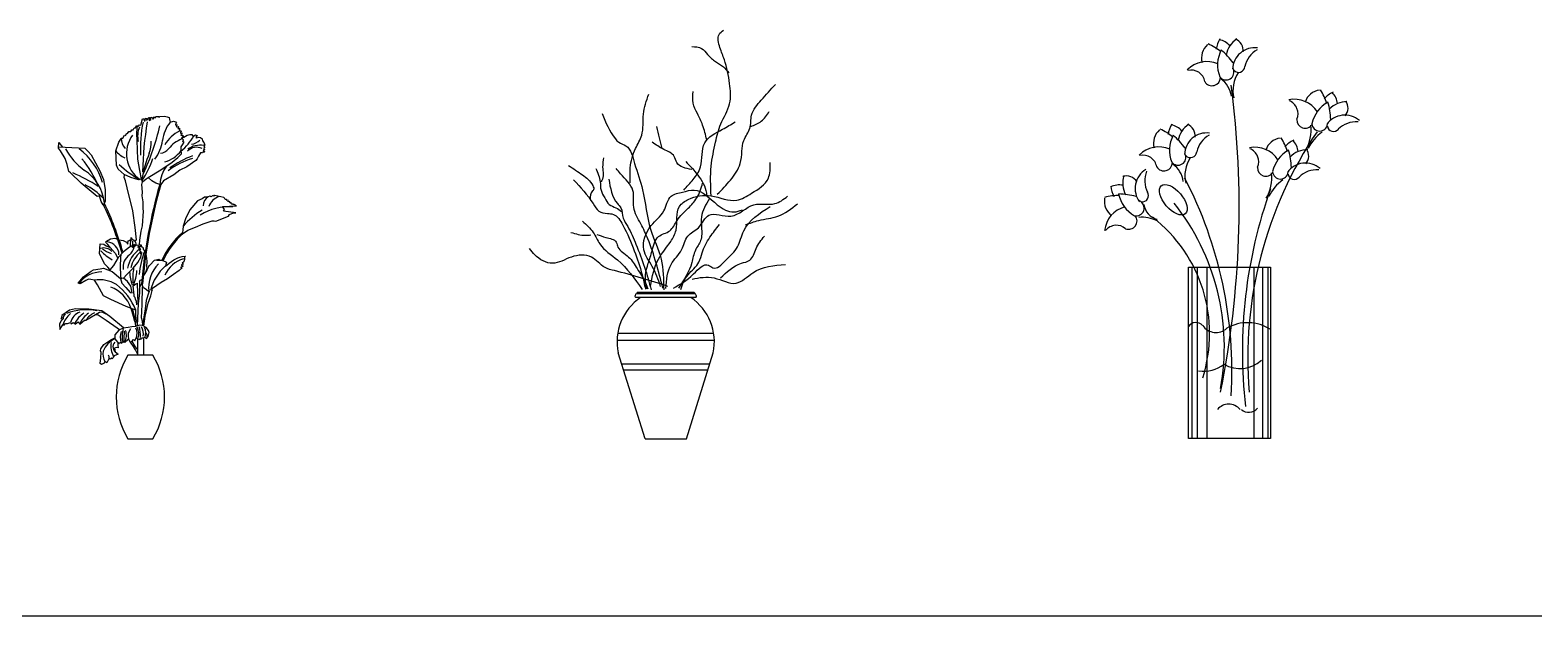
# Model space of a CAD drawing. Header units: millimetres. Extents: x 22565 to 38821, y 15578 to 26720.
# Drawn here: x 24995 to 27698, y 21360 to 22414 of the extents above; entities that cross this region are included whole.
import ezdxf

# ---------------------------------------------------------------- set-up
doc = ezdxf.new("R2010")
doc.units = ezdxf.units.MM
doc.layers.add('www.cad-blocks.net', color=7, linetype='Continuous')

# ---------------------------------------------------------------- blocks, each defined once
blk = doc.blocks.new('A$C3D990D97')
for p, q in [((214.9, 0.5), (214.9, 440.6)), ((214.9, 440.6), (426.1, 440.6)), ((224.2, 440.1), (224.2, 1.7)), ((237.6, 440.1), (237.6, 1.7)), ((262.7, 440.1), (262.7, 1.7)), ((383.4, 440.1), (383.4, 0)), ((405.2, 440.1), (405.2, 1.7)), ((418.6, 440.1), (418.6, 1.7)), ((426.1, 440.6), (426.1, 0.5)), ((426.1, 0.5), (214.9, 0.5))]:
    blk.add_line(p, q)
for centre, radius, start, end in [((294.6, 978.2), 46, 131.4537, 194.7426), ((221.8, 908.2), 114.9, 48.344, 67.5928), ((354.2, 990.7), 68.7, 147.8253, 171.6306), ((284, 976.4), 50.2, 40.9766, 77.7968), ((377.8, 971.9), 67.5, 124.9776, 167.9626), ((385.4, 947.9), 56.9, 82.6815, 178.3984), ((323.8, 997.3), 32, 353.9091, 67.5695), ((262, 899.5), 69.5, 65.8887, 135.7138), ((373.8, 960.5), 83.9, 152.7591, 201.3635), ((176.9, 855.1), 188.8, 35.8476, 49.6515), ((424.3, 942), 66.1, 119.6229, 167.6923), ((222.1, 912.1), 35.4, 9.2449, 103.2166), ((275.7, 928.8), 21.6, 210.5782, 359.3716), ((311.7, 942.4), 20.3, 217.6378, 25.9665), ((409, 895.8), 79.6, 145.7286, 194.6789), ((343.9, 957.3), 15.9, 221.9282, 355.5909), ((-2067.4, 597.1), 2412.7, 348.5878, 7.4106), ((261.5, 872.2), 64.3, 7.0241, 54.9764), ((558, 850.2), 46, 97.8018, 161.0906), ((458.7, 832.4), 114.9, 14.6921, 33.9409), ((614.6, 827.7), 68.7, 114.1734, 137.9787), ((548.3, 854.7), 50.2, 7.3247, 44.1449), ((487.3, 802.8), 69.5, 32.2368, 102.0619), ((461.1, 835.4), 35.4, 335.593, 69.5647), ((614.2, 791.7), 83.9, 119.1072, 167.7116), ((391.9, 813), 188.8, 2.1957, 15.9996), ((623.8, 798.9), 67.5, 91.3256, 134.3107), ((592.9, 850), 32, 320.2572, 33.9176), ((515, 819.6), 21.6, 176.9263, 325.7197), ((616.9, 774.7), 56.9, 49.0296, 144.7465), ((645.9, 748.3), 66.1, 85.971, 134.0404), ((171.3, 759.2), 46, 131.4537, 194.7426), ((98.4, 689.2), 114.9, 48.344, 67.5928), ((230.8, 771.7), 68.7, 147.8253, 171.6306), ((250.4, 741.5), 83.9, 152.7591, 201.3635), ((160.7, 757.5), 50.2, 40.9766, 77.7968), ((53.6, 636.1), 188.8, 35.8476, 49.6515), ((254.5, 752.9), 67.5, 124.9776, 167.9626), ((262.1, 728.9), 56.9, 82.6815, 178.3984), ((200.4, 778.3), 32, 353.9091, 67.5695), ((300.9, 723), 66.1, 119.6229, 167.6923), ((1411.2, 206), 1043.8, 146.0398, 184.742), ((457.1, 727), 46, 97.8018, 161.0906), ((357.7, 709.1), 114.9, 14.6921, 33.9409), ((420, 794.9), 110, 330.7449, 5.8435), ((619.5, 700.5), 106.7, 124.7315, 154.9852), ((552.4, 811), 20.3, 183.9859, 352.3146), ((587.5, 805.6), 15.9, 188.2763, 321.9389), ((138.7, 680.5), 69.5, 65.8887, 135.7138), ((220.5, 738.3), 15.9, 221.9282, 355.5909), ((386.3, 679.6), 69.5, 32.2368, 102.0619), ((360.1, 712.2), 35.4, 335.593, 69.5647), ((513.2, 668.5), 83.9, 119.1072, 167.7116), ((513.6, 704.4), 68.7, 114.1734, 137.9787), ((290.9, 689.7), 188.8, 2.1957, 15.9996), ((522.9, 675.7), 67.5, 91.3256, 134.3107), ((447.3, 731.5), 50.2, 7.3247, 44.1449), ((491.9, 726.8), 32, 320.2572, 33.9176), ((98.8, 693.1), 35.4, 9.2449, 103.2166), ((152.4, 709.8), 21.6, 210.5782, 359.3716), ((188.4, 723.4), 20.3, 217.6378, 25.9665), ((138.1, 653.2), 64.3, 7.0241, 54.9764), ((285.7, 676.8), 79.6, 145.7286, 194.6789), ((414, 696.4), 21.6, 176.9263, 325.7197), ((515.9, 651.5), 56.9, 49.0296, 144.7465), ((114.2, 657.3), 67.5, 163.7094, 206.6944), ((56.1, 643.3), 32, 32.6409, 106.3013), ((135.1, 643.3), 56.9, 121.4133, 217.1302), ((169.1, 663), 66.1, 158.3547, 206.4241), ((-751.2, 173.2), 1078.1, 356.6664, 27.4285), ((319.1, 671.7), 110, 330.7449, 5.8435), ((518.5, 577.3), 106.7, 124.7315, 154.9852), ((451.5, 687.7), 20.3, 183.9859, 352.3146), ((486.5, 682.4), 15.9, 188.2763, 321.9389), ((545, 625.1), 66.1, 85.971, 134.0404), ((45.3, 610.1), 46, 170.1855, 233.4744), ((32.3, 510), 114.9, 87.0758, 106.3247), ((38.1, 602.1), 50.2, 79.7084, 116.5287), ((84, 657.2), 68.7, 186.5571, 210.3624), ((30.6, 440.4), 188.8, 74.5794, 88.3833), ((118.1, 645.9), 83.9, 191.4909, 240.0953), ((96.8, 624.7), 15.9, 260.66, 34.3227), ((1590.8, 225.1), 1237.2, 160.292, 186.5967), ((69.1, 528.3), 69.5, 104.6206, 174.4456), ((81.1, 592.9), 20.3, 256.3696, 64.6984), ((145.4, 607.6), 44.8, 186.8671, 256.0623), ((-284.1, 236.6), 591.5, 349.5059, 38.6055), ((30.1, 513.2), 35.4, 47.9767, 141.9485), ((61.5, 559.8), 21.6, 249.31, 38.1034), ((96.5, 487.5), 81.7, 62.1514, 96.3104), ((-106.9, 271), 376.5, 342.2741, 52.3359), ((234.1, 274.7), 23.8, 42.4332, 143.8629), ((285.5, 314.5), 41.3, 215.0242, 312.3136), ((367.1, 191.4), 107, 56.3644, 120.1692), ((347.4, 262.6), 82, 240.069, 312.1445), ((253.6, 260.4), 86.8, 261.9145, 307.532), ((318.5, 51.2), 37.8, 39.5362, 140.4638), ((369.9, 97.5), 29.2, 229.8152, 319.6984)]:
    blk.add_arc(centre, radius, start, end)
blk.add_ellipse((176.3, 614.1), major_axis=(-30.8, 35.9), ratio=0.502516)
blk = doc.blocks.new('A$C5EBE7851')
for points in [[(149.1, 467), (143.6, 465.5), (129.9, 470.1), (117.8, 475.6), (107.2, 484.7), (104.1, 492.3), (102.6, 518.1), (108.2, 533.7), (111.7, 538.8), (112.2, 540.8), (115.3, 540.8), (118.3, 545.8), (120.3, 545.3), (122.3, 549.4), (123.9, 548.9), (125.9, 552.4), (129.9, 552.9), (131.4, 555.4), (134, 555.4), (136, 559.5), (138, 559.5), (140.2, 563.3), (143.3, 562.5), (145.3, 564.8), (147.8, 564.3), (150.7, 575.3), (153.4, 575.5), (153.6, 571.8), (155.4, 571.8), (156.3, 576.9), (158.3, 575.9), (158.1, 572.8), (159.3, 573.4), (162.8, 577.8), (163.5, 577.7), (162.9, 572.6), (165.5, 574.4), (166.3, 578.6), (169.4, 577.5), (168.6, 575.3), (170.7, 575.5), (171.3, 579), (172.7, 577.1), (173.8, 576.9), (175, 579.8), (176, 579.4), (177.7, 579.4), (180.3, 579.4), (180.1, 577.7), (181.8, 579.6), (190.4, 580.2), (195, 579), (198.9, 577.7), (199.3, 574.5), (200.5, 569.7), (206.3, 571.4), (210.2, 569.9), (211.7, 567.8), (210.2, 566), (209.8, 564.5), (211, 564.8), (213.1, 564.6), (212.5, 563.3), (211.4, 562.3), (211.7, 560.8), (214.7, 561.9), (215.8, 560.6), (214.3, 558.8), (214.9, 557.3), (217, 558.4), (217.4, 556.9), (217.2, 555.3), (216.4, 555.3), (217.8, 553.8), (219.5, 554.5), (220.3, 552.8), (219.1, 551.2), (219.3, 549.5), (221.5, 550.1), (221.3, 547.7), (219.9, 547), (220.3, 545.6), (223.2, 545.8), (223.6, 544.1), (221.5, 541.5), (224.8, 542.5), (230.8, 545.8), (235.7, 547), (239.7, 547.2), (240.5, 545.2), (240.9, 544.8), (242.8, 544.6), (246, 546.6), (248.9, 545.6), (246.6, 542.5), (247.1, 541.5), (252, 542.3), (255.2, 541.6), (257.7, 539.4), (258.6, 535.9), (259.2, 535.1), (260.6, 533.2), (261.9, 531.5), (261.3, 530.7), (261.3, 529.2), (263.3, 528.5), (260.9, 526.3), (262.9, 523.9), (260.7, 522.8), (261.9, 519.7), (259.7, 519.2), (262.6, 516.9), (261.3, 515.7), (259.4, 515.7), (258.4, 514.5), (254.7, 514.3), (251.6, 508.4), (248.9, 503.4), (246.6, 500.5), (230.2, 489), (217.6, 482.9), (207.3, 475), (188.3, 464.1), (183.5, 457.5)], [(149.1, 467), (146, 482.6), (142.4, 502.7), (141, 536.3), (140.4, 549.1), (141, 558.9), (141.8, 562.9)], [(151, 462.3), (157.5, 467.8), (160.8, 469.7), (183.8, 483.7), (203.9, 497.4), (214, 506.1), (221, 512.5), (221, 514.7), (219.9, 517.5), (220.1, 520.9), (220.4, 522.8), (220.1, 524.8), (222.9, 528.7), (225.5, 533.2), (224.6, 534.3), (223.5, 534), (224.6, 537.6), (222.9, 539), (221.3, 539.3), (221.5, 541.5)], [(81.2, 422.3), (79.9, 420.5), (76.3, 426.7), (73.2, 436.9), (71.4, 436.5), (69.2, 436), (40.8, 460), (21.3, 478.6), (18.6, 480.8), (15.1, 493.2), (11.5, 504.3), (3.1, 518), (0, 522.5), (0.4, 532.7), (7.1, 524.7)], [(0, 525.1), (35.9, 523.4), (47, 522.5), (53.2, 516.7), (58.6, 510.5), (74.1, 482.1), (80.8, 466.6), (83.4, 447.6), (83.9, 432.9), (83.4, 426.7), (81.2, 422.3)], [(139.8, 357.9), (137.3, 380.2), (133.1, 409.7), (123.4, 451.3), (120.3, 463.8), (117.5, 469.7), (118.2, 473.9)], [(156.1, 336.9), (153.3, 339.4), (152, 343.4), (150.2, 344.7), (149.2, 345), (148.7, 348), (146.7, 348), (145.4, 348.8), (145.9, 357.4), (148.5, 373.6), (150.7, 383.3), (152.4, 409.3), (151.9, 413.5), (151.9, 426.4), (150, 437), (151, 443.4), (149.6, 457.3), (151, 462.3), (149.1, 467)], [(181.7, 457.5), (174.8, 459.9), (167.5, 464.1), (160.8, 469.7)], [(224.4, 369.8), (232.2, 375), (245.9, 380.8), (259.9, 386.5), (275.8, 392.1), (279.7, 392.3), (282.4, 391.6), (305.5, 400.4), (306.9, 403.4), (314.5, 406.3), (318.7, 406.1), (296.3, 409.2), (298.3, 412.4), (294.8, 417.6), (319.9, 418.8), (317.7, 419.3), (316.5, 421.5), (314.5, 421), (314.5, 422.2), (311.1, 421.7), (310.1, 423.2), (310.1, 424.9), (308.2, 423.7), (307.2, 426.9), (305, 426.1), (304.7, 429.1), (302.8, 428.3), (301.5, 430.5), (299.3, 430.1), (298.4, 433), (296.9, 434), (280.7, 437.4), (279, 436.2), (277.8, 437.6), (273.4, 435.4), (271.9, 436.2), (268.9, 435.4), (266.7, 434.5), (262.3, 434.5), (257.7, 431.3), (249.3, 427.8), (235.9, 411.7), (227.8, 395.8), (223.8, 382.5), (223.1, 375.9), (222.6, 371.1)], [(93.1, 343.2), (88.4, 349.2), (84.4, 353.9), (86.1, 355.2), (93.1, 359.5), (100.8, 360.9), (105.9, 359)], [(108.7, 357.9), (108.8, 357.9), (115.8, 356.5), (121.8, 353.9), (124.5, 350.2), (125.1, 356.2), (126.8, 356.5), (130.5, 358.9), (130.5, 362.2), (132.8, 357.9), (133.8, 358.5), (135.2, 356.9), (136.2, 355.5), (138.8, 357.2), (139.8, 357.9)], [(91.8, 304.2), (88.4, 308.9), (82.4, 314.5), (77.1, 326.2), (73.7, 332.5), (74.7, 350.9), (81.4, 349.9), (85.4, 346.9), (92.8, 343.9), (101.8, 333.9), (106.1, 326.2)], [(116.5, 289), (122.5, 295.5), (134.2, 306.9), (142.5, 317.2), (147.8, 326.5), (149.8, 334.9), (147.5, 332.2), (148.2, 336.5), (147.2, 336.2), (145.8, 338.5), (147.8, 341.9), (145.2, 340.9), (144.2, 342.5), (148.2, 347.5), (143.2, 343.9), (143.8, 347.9), (139.8, 348.2), (134.5, 344.9), (132.2, 344.2), (136.5, 349.2), (127.5, 344.5), (116.8, 336.5), (107.1, 325.9), (98.4, 311.9), (92.1, 303.9), (90.4, 303.2)], [(162.4, 264.2), (157.3, 268.7), (152.5, 271.8), (150.9, 276), (151.6, 284.5), (152, 291.9), (155.3, 297.2), (157.1, 300.2), (158.2, 300.7), (160.8, 308.2), (161.6, 308.8), (162.7, 311.9), (163.8, 312.1), (172.5, 321.4), (180.3, 323), (181.2, 321.6), (176.1, 321.4), (180.6, 321.1), (185.7, 321.1), (192.9, 318.3), (194, 316.9), (192.6, 313.5), (191.8, 310.7), (198.8, 315.8), (207.2, 321.9), (214.2, 325.3), (218.1, 326.7), (222.3, 328.1), (227.9, 328.6), (226.5, 326.7), (226.2, 322.5), (225.1, 318.3), (222.3, 316.1), (222.8, 314.4), (224.2, 314.7), (220.3, 312.1), (222.3, 311.6), (223.7, 310.7), (219.2, 308.2), (222.3, 307.4), (216.4, 302.9), (206.3, 295.4), (195.7, 287.6), (184, 281.4), (168.9, 270.2), (167.5, 267.7), (168.4, 266.8)], [(157.3, 301.3), (158.9, 306.7), (158.6, 309.5), (159.4, 319.3), (158.1, 329), (157.1, 331.5)], [(138.5, 202), (138.2, 208.3), (139.8, 211.6), (138.8, 221.6), (138.5, 231.6), (121.1, 238), (93.8, 250.7), (83.1, 255.7), (80.8, 257), (69.7, 277), (64.4, 285.3), (58.1, 286.3), (53.7, 287.3), (49, 285), (39, 278.7), (35, 280), (44.7, 291), (58.7, 301.3), (62.4, 303.7), (74.4, 305.7), (80.8, 306.7), (96.1, 300.7), (111.1, 288), (113.8, 279.7), (120.8, 272), (128.5, 263.3), (132.2, 262.3), (129.8, 274.7), (123.8, 283), (116.5, 289), (113.5, 288), (111.8, 288)], [(134, 275.1), (138.5, 278.5), (141.7, 279.9)], [(140.4, 241.1), (140.2, 246.7), (138.2, 250.9), (137.3, 254.1), (135.9, 255.7), (135.7, 258.4), (134, 275.1)], [(143, 242.6), (141.7, 279.9)], [(141.8, 203.6), (143.5, 242.9), (145.9, 262.3), (146.2, 272.6), (148.9, 279)], [(145.4, 283), (147.4, 285.5), (149.8, 286.8)], [(145.4, 283), (145.6, 268.2), (145.4, 260.7)], [(151.2, 204.9), (150.5, 211.3), (149.2, 217.6), (149.9, 241.6), (150.5, 273.6)], [(151, 278.6), (151.2, 279.9)], [(162.4, 263.9), (157.6, 248.6), (155.3, 233.6), (153.1, 219.3), (151.2, 204.7)], [(153.1, 202.3), (155.6, 220.6), (161.1, 243.8), (165.9, 257.2), (168.4, 266.8)], [(116.8, 199.5), (92.1, 219.8), (77.4, 230.2), (54.3, 233.2), (30.6, 233.8), (19.3, 231.2), (5.6, 221.5), (4.3, 217.1), (4.3, 215.1), (6.6, 218.1), (7.9, 217.5), (8.3, 215.8), (4.3, 212.1), (1.3, 206.8), (1.9, 196.5), (5.3, 201.5), (7.3, 205.1), (10.3, 204.8), (11.3, 206.5), (12.9, 207.5), (16, 207.5), (21.3, 209.1), (22.3, 206.8), (26.3, 209.1), (29, 207.5), (29.6, 206.1), (33.6, 209.1), (35, 210.5), (38, 206.1), (46.3, 213.1), (49, 213.1), (73.4, 227.8), (77.4, 228.5), (84.7, 225)], [(67.4, 223.8), (71, 222.8), (85.4, 213.5), (105.4, 199.8), (109.4, 196.5)], [(129.8, 235.1), (133.7, 220.4), (136.6, 211.5), (138.1, 208)], [(138.6, 212.8), (136.2, 220.4), (134.4, 227.7), (132.9, 233.6)], [(125.1, 200.1), (115.8, 199.1), (108.4, 195.5), (101.1, 186.8), (101.1, 179.5), (108.4, 171.1), (110.1, 173.5), (113.4, 172.1), (114.8, 174.5), (117.1, 173.8), (117.4, 174.8), (119.1, 173.5), (120.4, 174.8), (123.8, 177.8), (125.8, 179.8), (128.1, 174.5), (131.8, 175.1), (134.8, 178.5), (136.8, 176.1), (139.5, 181.5), (142.8, 179.8), (145.5, 178.5), (146.1, 180.1), (147.8, 178.8), (149.1, 181.8), (152.1, 181.5), (155.1, 182.8), (157.8, 180.5), (161.2, 183.8), (162.8, 191.1), (161.5, 194.5), (157.1, 200.1), (150.8, 203.8), (145.1, 204.1), (138.1, 202.1), (131.4, 201.1), (125.1, 200.1)], [(106.7, 172.8), (106.7, 167.8), (107.1, 163.5), (103.7, 164.5), (100.7, 162.8), (101.7, 156.5), (107.1, 152.5), (99.7, 149.5), (98.1, 147.1), (96.1, 143.1), (95.1, 145.8), (92.7, 143.1), (91.1, 144.8), (88.7, 140.1), (86.4, 136.8), (83, 138.8), (82, 136.1), (79.7, 134.8), (77, 133.5), (74.7, 135.5), (76, 145.8), (76.7, 155.1), (75, 158.5), (76, 161.8), (81, 169.8), (94.1, 178.1), (101.1, 181.8)], [(141.8, 153.1), (138.1, 159.8), (134.8, 166.1), (129.1, 174.1)], [(141.2, 161.5), (137.1, 167.5), (132.8, 174.5)], [(141.8, 180.1), (141.8, 150.5)], [(152.5, 180.5), (152.5, 150.5)]]:
    blk.add_lwpolyline(points)
blk.add_lwpolyline([(169.5, 0, 0.276716), (169.5, 150.5), (124.3, 150.5, 0.276716), (124.3, 0)], format="xyb", close=True)
for centre, radius, start, end in [((354.9, 524.8), 208, 167.6052, 184.0164), ((826.3, 462.7), 675.8, 170.8811, 178.5111), ((252.2, 529.1), 65.7, 141.894, 173.7723), ((141.1, 541.1), 28.9, 180.6067, 221.8766), ((178.1, 512.7), 56.3, 143.3011, 235.6375), ((183.3, 544.3), 41.3, 157.0263, 193.3034), ((-226.9, 656.7), 419.6, 334.7018, 347.092), ((247, 495.4), 65.3, 116.5784, 149.359), ((152.7, 597.7), 104.7, 309.9563, 329.5165), ((114.1, 576.5), 115.5, 208.5438, 234.2708), ((-34, 427.6), 117.6, 16.3605, 52.8579), ((135.3, 543.7), 41.6, 218.1408, 246.7027), ((363.9, 431.2), 217.2, 157.7148, 170.711), ((115.8, 531.7), 50.6, 338.9538, 3.9675), ((110.7, 548.3), 77.1, 324.0607, 351.0129), ((181.5, 534.1), 20.3, 273.7604, 322.6261), ((172.6, 556), 61, 287.7201, 320.7945), ((242.8, 485.7), 57.7, 111.8591, 141.3211), ((247.7, 502), 22.2, 63.0586, 135.8473), ((253.4, 493), 35, 78.0699, 127.5763), ((236.6, 552.7), 23, 274.9401, 318.1434), ((-68.2, 404.8), 147.6, 19.4173, 41.935), ((211.6, 594), 143.5, 224.3931, 242.9262), ((31.4, 546.4), 144.1, 325.4449, 342.9456), ((255.3, 449.1), 74.1, 146.0141, 173.5023), ((276.8, 378.6), 130.7, 106.1967, 127.648), ((299.4, 348.8), 170.4, 110.1455, 125.7406), ((-90.9, 205.7), 296.3, 56.8675, 66.8558), ((1.7, 415.2), 81.2, 6.5667, 56.331), ((-19.4, 333.1), 140.9, 44.7215, 61.5945), ((1127.5, 191.4), 982.6, 164.2874, 174.889), ((1129.4, 191.4), 982.6, 164.2874, 174.889), ((280.6, 418.1), 20.9, 123.9128, 177.8054), ((296.8, 408.3), 28.5, 106.3463, 161.1791), ((-462, 164.8), 600.2, 16.3571, 25.2578), ((-460.4, 167.2), 600.2, 16.3571, 25.2578), ((332.6, 287.4), 144.5, 121.1356, 138.826), ((305.9, 322), 95.3, 85.7179, 122.5393), ((84.8, 330.6), 23.7, 1.2084, 83.1245), ((148.7, 348.4), 20.3, 153.0364, 189.6406), ((64.8, 357.1), 68.7, 352.6179, 358.5752), ((134.5, 350.8), 4.68, 310.5173, 49.4827), ((321.4, 259.5), 149.1, 131.5102, 155.5841), ((323.2, 258.2), 149.1, 131.5102, 155.5841), ((80.9, 323.4), 19.8, 41.9456, 106.3987), ((135.9, 393.4), 81.6, 222.8596, 241.0192), ((103.7, 370.8), 38.4, 229.2112, 256.1362), ((305, 308.9), 194.3, 173.4034, 186.1704), ((143.3, 308.7), 27.4, 125.8198, 189.1803), ((176.4, 297.9), 53.1, 125.9817, 170.5469), ((113.5, 349.2), 22.8, 307.0014, 349.9382), ((178.4, 298), 49.3, 129.2276, 168.8073), ((301.1, 281.2), 157.1, 158.7458, 174.7882), ((77.2, 250.8), 49.3, 89.5797, 144.6215), ((190.9, 299.5), 63, 180.4413, 200.8191), ((279.8, 284.9), 146.7, 171.2571, 181.6565), ((58.5, 308.2), 82.5, 336.3115, 356.2612), ((219.7, 272.9), 57.9, 133.7431, 188.6971), ((247.1, 247.7), 83.9, 131.2269, 166.968), ((238.1, 274), 51.3, 105.1957, 156.3362), ((73.4, 226.9), 59.1, 59.0177, 98.74), ((71.3, 215.5), 61.7, 18.4965, 68.7328), ((37.1, 191.1), 109.2, 21.7844, 52.37), ((60, 183.7), 56.9, 133.1644, 157.8124), ((15.4, 216.7), 7.55, 114.866, 173.8334), ((50.1, 134.7), 97.5, 78.8607, 111.4658), ((47.5, 202.4), 27.1, 109.9666, 165.642), ((75.5, 183.8), 52.2, 125.533, 152.9957), ((79.1, 189.8), 44.3, 125.159, 158.2988), ((78.8, 194.2), 35.3, 113.7187, 147.5596), ((143, 182.7), 32.4, 161.2542, 197.1742), ((159, 184.5), 45, 162.4429, 192.0991), ((893.8, 148.2), 777.3, 176.6673, 177.9597), ((92.7, 186), 29.2, 334.518, 17.9246), ((145.3, 185.7), 20.4, 142.9072, 196.9445), ((116.4, 188.7), 24.6, 342.7247, 24.435), ((120.2, 188.6), 24, 343.724, 29.7094), ((101.2, 186.3), 46, 355.2271, 19.4405), ((125.3, 188.1), 27.2, 351.9889, 29.6004), ((131, 190.1), 25.5, 342.5768, 22.7962), ((150.1, 184.5), 9.05, 345.1127, 38.2891), ((117.4, 142.9), 40.1, 114.0969, 158.1748), ((130.1, 166.6), 36.2, 169.6764, 210.4846), ((109.7, 165.4), 12.1, 137.0588, 244.2964), ((105.6, 151.8), 26, 166.7111, 210.064), ((83.5, 145.8), 7.61, 352.4685, 37.4335)]:
    blk.add_arc(centre, radius, start, end)
blk = doc.blocks.new('A$C072A432E')
for p, q in [((373.3, 317.6), (238.6, 317.6)), ((371.3, 326.1), (240.6, 326.1)), ((370, 328.8), (241.9, 328.8)), ((198.1, 237.2), (413.8, 237.2)), ((196.7, 222.1), (415.2, 222.1)), ((259.6, 0), (199.2, 193.3)), ((352.3, 0), (412.7, 193.3)), ((206.9, 168.6), (405, 168.6)), ((211.3, 154.7), (400.6, 154.7)), ((259.6, 0), (352.3, 0))]:
    blk.add_line(p, q)
for centre, radius, start, end in [((316.3, 218.1), 119.7, 123.8611, 191.9675), ((240.5, 320.8), 3.74, 153.4408, 239.4139), ((241.2, 322.1), 4.02, 98.7948, 174.7982), ((243.2, 326.5), 2.69, 120.1429, 188.9602), ((295.6, 218.1), 119.7, 348.0325, 56.1389), ((368.7, 326.5), 2.69, 351.0398, 59.8571), ((370.7, 322.1), 4.02, 5.2018, 81.2052), ((371.4, 320.8), 3.74, 300.5861, 26.5592)]:
    blk.add_arc(centre, radius, start, end)
for points in [[(408.1, 546.1), (408.1, 613.2), (418, 666.5), (429.8, 707.9), (449.6, 753.3), (449.6, 798.7), (437.7, 852), (427.8, 879.6), (425.9, 909.2), (435.7, 918.8)], [(364.6, 881.6), (386.4, 877.6), (400.2, 863.8), (418, 848), (435.7, 836.2), (447.6, 822.4)], [(398.2, 672.3), (388.8, 705.2), (377, 731.1), (367.6, 754.6), (367.6, 780.5)], [(421.9, 550.1), (451.5, 581.6), (473.3, 619.1), (477.2, 646.7), (481.2, 670.4), (495, 698.1), (499, 727.7), (520.7, 761.2), (552.3, 796.7)], [(226.4, 575.7), (226.4, 609.3), (238.2, 652.7), (252, 682.3), (256, 729.6), (267.8, 775)], [(163.1, 731.6), (192.8, 674.4), (200.7, 666.5), (216.5, 658.6), (236.2, 619.1), (254, 559.9), (271.8, 471.1), (295.5, 404), (301.4, 335)], [(346.3, 559.3), (367.6, 582.8), (384, 611.1), (393.5, 665.2), (433.5, 695.8), (461.8, 712.3)], [(497, 702), (520.7, 713.8), (538.5, 735.6)], [(285.6, 702), (291.5, 676.3), (297.5, 652.7)], [(364.6, 605.3), (331, 621.1), (325.1, 634.9), (301.4, 650.7), (275.7, 666.5)], [(87.6, 614.5), (119, 593.2), (142.1, 569.2), (143.9, 560), (141.2, 557.2), (136.6, 537.8)], [(166.1, 632), (164.3, 610.8), (162.4, 580.3), (159.7, 576.6)], [(271.8, 342.9), (289.6, 404), (317.2, 443.5), (329.1, 469.1), (337, 522.4), (356.7, 538.2), (408.1, 546.1), (465.4, 536.2), (499, 552), (536.5, 585.6), (540.4, 621.1)], [(350.8, 623.1), (374.5, 597.4), (396.2, 557.9), (398.2, 546.1)], [(98.7, 582.1), (143, 528.6), (156, 512), (175.4, 506.4), (188.3, 504.6), (209.6, 480.6), (235.4, 422.4), (253, 368.9), (260.4, 336.6)], [(148.6, 608), (158.7, 577.5), (160.6, 559.1), (168.9, 541.5), (179.1, 526.7), (193.9, 519.4), (206.8, 511.1)], [(178.1, 584), (197.5, 528.6), (204.9, 519.4), (210.5, 496.3), (220.7, 476.9), (239.1, 437.2), (258.5, 385.5), (273.3, 334.7)], [(299.4, 338.9), (265.9, 449.4), (250.1, 483), (234.3, 520.5), (232.3, 557.9), (204.6, 595.4), (194.8, 607.3)], [(263.2, 337.5), (260.4, 368), (266.9, 394.7), (275.2, 422.4), (290, 454.7), (314.9, 467.7), (331.5, 490.7), (356.5, 518.4), (375.9, 541.5), (388.8, 574.8)], [(294.5, 342.7), (275.7, 387.5), (256.8, 425.1), (273.3, 479.3), (301.6, 512.2), (318.1, 545.2), (344, 554.6), (369.9, 559.3), (421.7, 526.3), (459.4, 509.9), (478.3, 514.6)], [(306.3, 338), (318.1, 392.2), (341.6, 425.1), (355.8, 455.7), (379.3, 474.6), (402.9, 502.8), (452.4, 500.4), (504.2, 526.3), (551.3, 528.7), (579.6, 545.2)], [(323.1, 338.9), (368.6, 370.5), (402.2, 390.2), (412, 384.3), (439.7, 400.1), (467.3, 431.7), (481.2, 467.2), (540.4, 522.4)], [(404.1, 540.2), (386.4, 498.7), (386.4, 475.1), (384.4, 445.5), (372.5, 423.8), (364.6, 396.1), (335, 338.9)], [(485.1, 481), (514.8, 490.9), (558.2, 500.7), (601.7, 528.3)], [(119, 488.9), (143, 464), (157.8, 438.1), (197.5, 402.1), (253, 335.6)], [(93.1, 464), (125.5, 457.5), (137.5, 458.4)], [(151.3, 459.4), (171.7, 452.9), (194.8, 441.8), (198.5, 430.7), (208.6, 419.7), (222.5, 408.6), (241.9, 382.7), (260.4, 350.4), (265.9, 337.5)], [(428.8, 361.6), (475.9, 394.5), (494.8, 401.6), (508.9, 427.5), (527.8, 455.7)], [(311, 342.7), (190.8, 378), (169.6, 385.1), (139, 408.6), (94.2, 408.6), (51.8, 394.5), (11.8, 413.4), (0, 427.5)], [(365.2, 359.2), (414.7, 361.6), (464.1, 349.8), (501.8, 373.3), (574.9, 392.2)]]:
    blk.add_spline(points, degree=3)
blk.add_open_spline([(340.1, 336), (343.6, 348.1), (353, 370.8), (381.6, 390.8), (388.1, 424.2), (403.7, 452.7), (419.2, 472.2), (426.5, 481.4)], degree=3, knots=[16.209824, 16.209824, 16.209824, 16.209824, 40.805736, 65.740664, 80.571359, 106.790884, 130.24627, 130.24627, 130.24627, 130.24627])
blk = doc.blocks.new('format')
at = {"layer": 'www.cad-blocks.net', "color": 155, "true_color": 0x546d8e}
blk.add_line((23683.3, 21360.4), (38820.7, 21360.4), dxfattribs=at)

msp = doc.modelspace()

# ---------------------------------------------------------------- block references
for name, p, xscale, yscale, zscale in [('A$C072A432E', (25892.9, 21678.9), 0.8, 0.8, 0.8), ('A$C3D990D97', (26926.5, 21678.9), 0.7, 0.7, 0.7)]:
    msp.add_blockref(name, p, dxfattribs=dict(xscale=xscale, yscale=yscale, zscale=zscale))
msp.add_blockref('A$C5EBE7851', (25046.6, 21678.9))
at = {"layer": 'www.cad-blocks.net'}
msp.add_blockref('format', (0, 0), dxfattribs=at)

doc.saveas('drawing.dxf')
